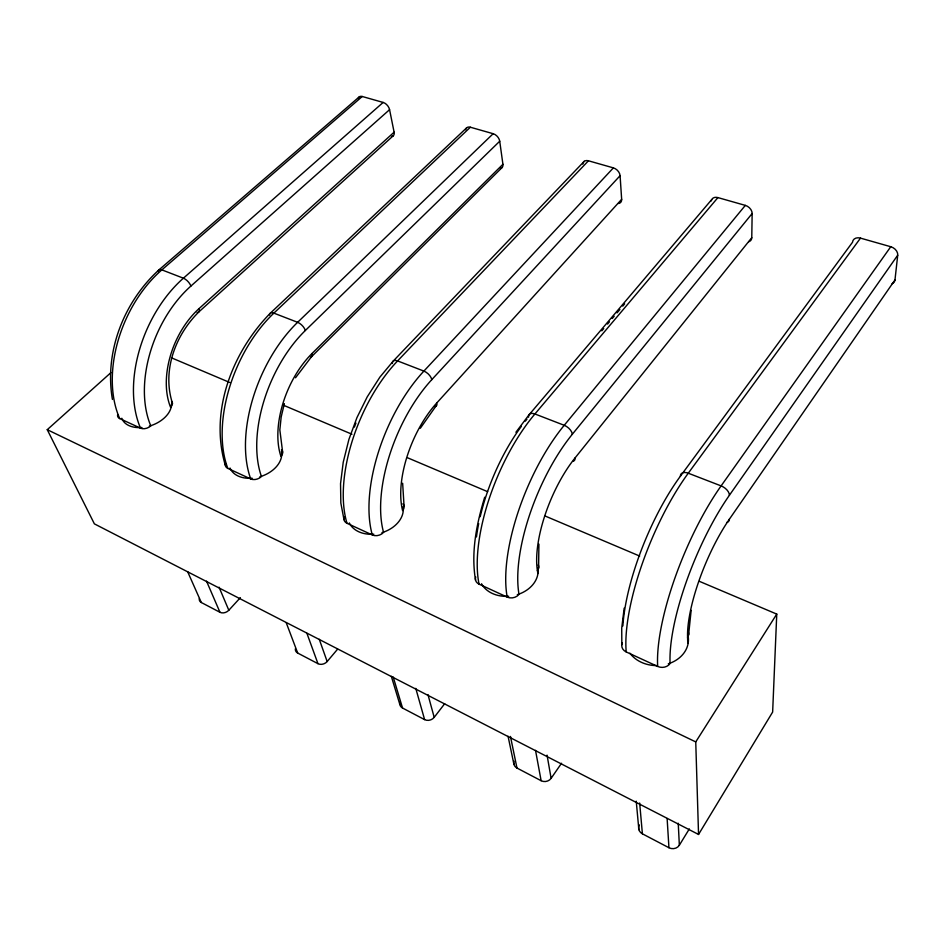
<?xml version="1.0" encoding="UTF-8"?>
<svg xmlns="http://www.w3.org/2000/svg" width="945" height="945" viewBox="0 0 945 945"><rect width="100%" height="100%" fill="white"/><g stroke="black" fill="none" stroke-linecap="round" stroke-linejoin="round"><path stroke-width="1.42" d="M538.591 568.134L538.91 544.131M748.735 241.719A7.501 5.398 37.9 0 0 751.771 237.691L752.149 213.523A7.619 5.564 38.6 0 0 745.322 205.384L717.916 197.599A7.536 5.457 40 0 0 711.266 200.907M699.394 581.34L776.755 614.096L772.644 712.057L698.544 834.459L94.382 523.861L47.25 429.68L110.872 372.673M688.61 634.78L691.149 610.364M726.788 522.455A9.143 5.197 34.1 0 0 729.386 519.195L894.974 279.933L897.715 255.221A8.092 6.072 30.1 0 0 890.757 246.728L860.493 238.128A7.985 5.977 31.9 0 0 852.508 242.263L680.4 476.197A119.696 38.343 -67.5 0 0 622.873 625.944M624.172 608.143L621.727 628.059L621.834 644.655M284.35 403.609L281.185 416.969L279.838 429.869L282.638 452.123M484.69 497.224C476.575 523.896 470.811 552.282 475.536 580.147M639.328 824.926A7.548 6.828 2.3 0 0 642.399 833.821L668.942 847.736A7.654 6.934 6.5 0 0 679.349 845.22L689.33 828.907M698.544 834.459L695.744 741.919L776.755 614.096M514.033 761.197A7.17 6.249 -12.5 0 0 516.974 768.049L541.131 780.712A7.241 6.367 -10.4 0 0 551.112 778.337L561.543 763.241M622.389 642.931A8.977 7.347 -2.8 0 0 626.204 651.932L657.685 666.438A9.096 7.501 -0.5 0 0 670.099 663.508A121.692 35.166 -67.5 0 1 729.422 495.239L897.715 255.221M420.312 428.274L436.684 405.027M890.757 246.728L721.106 485.895A130.079 38.296 -67.5 0 0 657.685 666.438M860.493 238.128L688.267 473.209A128.65 40.564 -67.5 0 0 626.204 651.932M515.911 432.267L528.787 415.127L711.691 199.596M295.513 377.787L311.425 356.82L501.807 167.808M400.16 701.722A6.898 5.682 -19.2 0 0 402.535 708.029L424.612 719.617A6.946 5.788 -18.3 0 0 434.192 717.349L444.693 703.706M573.225 461.266A8.552 4.701 38.8 0 0 575.056 457.935L751.771 237.691M475.76 576.934A8.458 6.603 -11.6 0 0 479.056 584.14L507.205 597.11A8.552 6.745 -10.2 0 0 519.006 594.358A115.29 44.935 -67.4 0 1 572.351 434.228L752.149 213.523M745.322 205.384L564.224 425.297A123.252 48.632 -67.4 0 0 507.205 597.11M717.916 197.599L534.917 413.969A121.964 50.428 -67.4 0 0 479.056 584.14M295.36 648.813A6.662 5.174 -22.3 0 0 297.699 653.054L317.957 663.673A6.709 5.268 -21.8 0 0 327.159 661.535L337.589 649.18M601.811 330.821L603.713 328.577M607.529 324.088L609.43 321.843M612.277 318.477L614.179 316.232M617.038 312.866L619.885 309.499M622.743 306.133L624.645 303.888M435.196 406.527A8.127 4.229 42.4 0 0 436.72 403.019L621.656 199.312L620.085 175.687A7.288 5.044 44.6 0 0 613.388 167.879L588.452 160.792A7.229 4.949 45.5 0 0 582.817 164.147M199.312 598.563A6.461 4.713 -23.9 0 0 201.309 602.508L219.961 612.289A6.497 4.808 -23.6 0 0 228.82 610.246L240.384 597.642M344.464 516.738A8.068 5.906 -16.6 0 0 346.992 523.294L372.318 534.964A8.139 6.036 -15.8 0 0 383.564 532.378A109.525 52.613 -67.3 0 1 431.806 379.63L620.085 175.687M613.388 167.879L423.892 371.09A117.097 56.771 -67.3 0 0 372.318 534.964M584.246 161.311L393.404 360.895L379.89 377.126L367.239 396.853L356.962 417.584L348.918 439.378L343.224 462.259L340.543 483.627L340.838 503.035L344.004 519.667M588.452 160.792L397.585 360.919A8.198 4.264 43.5 0 0 392.352 363.506M310.456 357.234A7.796 3.78 45 0 0 312.004 353.524L502.917 164.288L499.728 141.218A7.028 4.56 48.4 0 0 493.16 133.706L470.386 127.232A6.993 4.477 48.9 0 0 465.649 129.819M225.536 463.215A7.749 5.304 -19.3 0 0 227.816 468.389L250.72 478.938A7.808 5.422 -18.9 0 0 261.446 476.504A104.316 58.673 -67.3 0 1 305.341 330.502L499.728 141.218M493.16 133.706L297.628 322.316A111.534 63.185 -67.3 0 0 250.72 478.938M466.665 127.811L270.258 313.244C232.293 352.048 209.247 411.488 225.276 465.082M470.386 127.232L273.873 313.138A7.879 3.815 45.9 0 0 269.549 315.098M393.38 135.667L198.816 311.956C175.25 335.239 161.985 370.783 172.462 403.291M197.092 312.452A7.525 3.39 46.7 0 0 198.982 308.661L394.112 132.194L389.576 109.667A6.828 4.123 50.7 0 0 383.15 102.438L362.254 96.496A6.792 4.04 51 0 0 358.238 98.741M117.676 414.607A7.465 4.772 -20.9 0 0 119.731 418.588L140.533 428.168A7.525 4.867 -20.6 0 0 150.798 425.876A99.579 63.433 -67.2 0 1 190.914 286.051L389.576 109.667M383.15 102.438L183.401 278.196A106.478 68.229 -67.2 0 0 140.533 428.168M362.254 96.496L161.855 269.868A7.619 3.414 47.5 0 0 158.264 271.593M358.958 97.122L158.725 270.093C123.677 302.176 104.21 352.178 112.431 399.44M171.435 357.801L229.8 382.512M282.732 404.921L351.953 434.228M407.59 457.793L487.667 491.695M544.674 515.828L639.682 556.062M47.25 429.68L695.744 741.919M187.618 571.63L201.309 602.508M206.53 581.151L219.961 612.289M219.063 587.199L228.82 610.246M286.229 622.731L297.699 653.054M306.924 633.351L317.957 663.673M319.256 639.269L327.159 661.535M393.214 677.01L402.535 708.029M391.313 676.266L399.853 704.521M415.765 688.362L424.612 719.617M427.955 694.587L434.192 717.349M508.067 736.261L513.903 764.233M510.454 736.438L516.974 768.049M535.52 750.354L541.131 780.712M547.06 755.149L551.112 778.337M538.272 564.862A8.446 6.58 -9 0 1 537.398 570.615L537.847 573.52M636.233 801.183L638.855 829.651M639.659 803.014L642.399 833.821M667.123 818.5L668.942 847.736M402.641 483.214L404.047 505.941M678.238 823.237L679.349 845.22M688.373 632.205A9.001 7.288 0.3 0 1 687.57 637.497L687.771 643.38M394.112 132.194A6.721 4.028 49.9 0 1 391.513 136.399M119.731 418.588A105.533 69.103 -67.1 0 1 161.855 269.868L183.401 278.196A7.666 3.485 47.2 0 1 190.914 286.051M171.506 401.188A7.418 4.784 -19.8 0 1 170.549 407.224A71.064 45.218 -67.2 0 1 198.982 308.661M171.47 404.011A26.047 16.726 -20.3 0 1 149.334 426.136M141.939 427.506A26.047 16.726 -20.3 0 1 121.834 418.257M281.421 451.545A27.039 18.581 -18.6 0 1 259.91 476.776M252.161 478.217A27.039 18.581 -18.6 0 1 230.037 468.035M403.054 506.78A28.185 20.695 -15.6 0 1 381.945 532.661M373.795 534.185A28.185 20.695 -15.6 0 1 349.331 522.928M537.882 568.11A29.578 23.082 -10.2 0 1 517.305 594.665M508.705 596.271A29.578 23.082 -10.2 0 1 481.525 583.762M687.842 634.756A31.457 25.621 -1.1 0 1 668.292 663.815M656.893 665.599A31.457 25.621 -1.1 0 1 629.913 653.184M502.917 164.288A6.922 4.453 47.5 0 1 500.425 168.446M227.816 468.389A110.494 64.295 -67.2 0 1 273.873 313.138L297.628 322.316A7.938 3.898 45.5 0 1 305.341 330.502M281.445 449.844A7.702 5.304 -17.9 0 1 280.925 456.388A74.431 41.816 -67.3 0 1 312.004 353.524M621.656 199.312A7.17 4.902 43.7 0 1 618.502 203.506M346.992 523.294A115.94 58.188 -67.3 0 1 397.585 360.919L423.892 371.09A8.269 4.359 42.9 0 1 431.806 379.63M354.375 427.105A107.907 54.586 -67.3 0 1 355.946 423.077M402.913 503.779A8.032 5.906 -14.6 0 1 402.594 510.572A78.14 37.493 -67.3 0 1 436.72 403.019M528.574 417.217A8.611 4.772 40.1 0 1 534.917 413.969L564.224 425.297A8.706 4.879 39.3 0 1 572.351 434.228M476.457 536.914A113.494 47.427 -67.4 0 1 478.69 523.601M480.19 516.714A113.494 47.427 -67.4 0 1 521.356 426.349M525.349 421.139A113.494 47.427 -67.4 0 1 526.956 419.155M537.398 570.615A82.239 32.012 -67.4 0 1 575.056 457.935M894.974 279.933A7.973 5.871 29.9 0 1 892.08 283.665M680.4 476.197A9.166 5.304 35.4 0 1 688.267 473.209L721.106 485.895A9.308 5.41 34.3 0 1 729.422 495.239M687.57 637.497A86.798 25.042 -67.5 0 1 729.386 519.195"/></g></svg>
